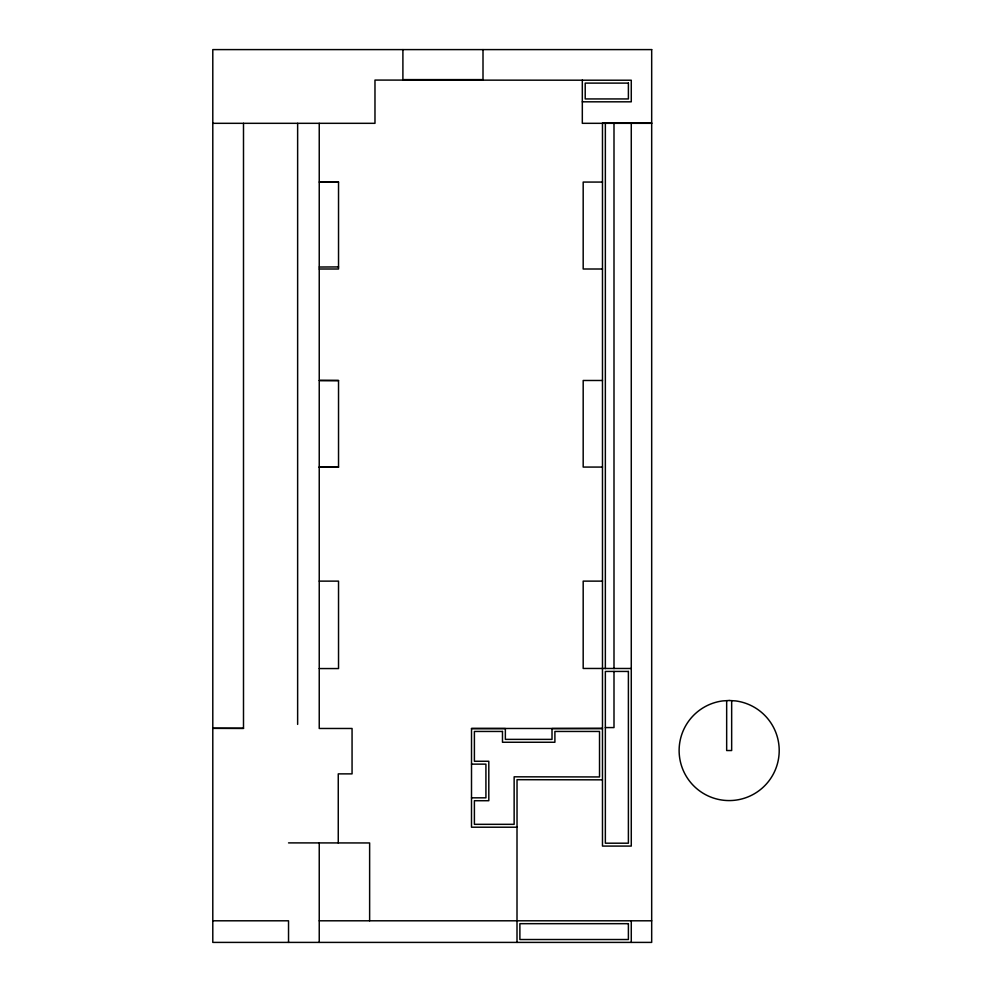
<?xml version="1.0" encoding="UTF-8"?>
<svg xmlns="http://www.w3.org/2000/svg" width="992" height="992" viewBox="0 0 992 992"><rect width="100%" height="100%" fill="white"/><g stroke="black" fill="none" stroke-linecap="round" stroke-linejoin="round"><path stroke-width="1.49" d="M369.632 920.799L369.632 842.952L288.536 842.89M582.316 101.816L631.272 101.816L631.272 80.228L374.976 80.079L374.976 123.318L212.796 123.318M651.682 123.045L602.479 123.045L602.479 846.077L631.272 846.077L631.272 123.045M651.682 123.318L582.316 123.318L582.316 80.079M338.532 182.069L319.238 182.069L338.532 182.168L338.532 269.006L319.238 269.006M602.479 182.069L583.184 182.069L583.184 269.006L602.479 269.006M319.238 267.022L338.532 266.922M338.532 380.482L319.238 380.482L338.532 380.581L338.532 467.17L319.238 467.17M602.479 380.482L583.184 380.482L583.184 467.071L602.479 467.071M319.238 467.071L338.532 467.071M319.238 581.126L338.532 581.126L338.532 668.558L319.238 668.558M602.479 581.126L583.184 581.126L583.184 668.459L631.272 668.484M605.356 727.582L613.998 727.582L613.998 671.435M243.499 728.314L212.796 728.314L243.499 728.413L243.499 123.318M471.498 728.475L602.479 728.475L552.011 728.574L552.011 739.375L505.362 739.375L505.362 728.574L471.522 728.574L471.498 827.204L517.03 827.204L517.03 779.687L602.404 779.836M471.522 764.138L485.919 764.138L485.919 797.828L471.522 797.828M212.796 920.799L288.536 920.799L288.536 942.4M319.238 920.799L651.682 920.799M731.662 700.662L731.662 750.535L726.665 750.535L726.665 700.662M631.272 920.799L631.272 942.4M613.998 123.07L613.998 668.633M605.356 123.07L605.356 668.633M517.006 827.204L517.006 942.4M483.005 49.6L483.005 79.608L402.901 79.608L402.901 49.6M338.26 842.952L338.26 773.872L352.061 773.872L352.061 728.475L319.238 728.475L319.238 123.318M319.238 842.89L319.238 942.4M297.637 123.318L297.637 724.396M729.17 700.488L722.635 700.922A50.034 50.034 0 0 0 686.96 777.418A50.034 50.034 0 0 0 771.367 777.418A50.034 50.034 0 0 0 735.692 700.922L729.17 700.488M651.682 49.6L212.796 49.6L212.796 942.4L651.682 942.4L651.682 49.6M628.395 83.105L585.206 83.105L585.206 98.94L628.395 98.94L628.395 83.105M628.395 671.435L605.356 671.435L605.356 843.2L628.395 843.2L628.395 671.435M502.485 731.451L474.399 731.451L474.399 761.261L488.808 761.261L488.808 800.718L474.399 800.718L474.399 824.327L514.141 824.327L514.141 776.81L599.528 776.947L599.528 731.451L554.9 731.451L554.9 742.252L502.485 742.252L502.485 731.451M628.395 923.676L519.882 923.676L519.882 939.523L628.395 939.523L628.395 923.676"/></g></svg>
